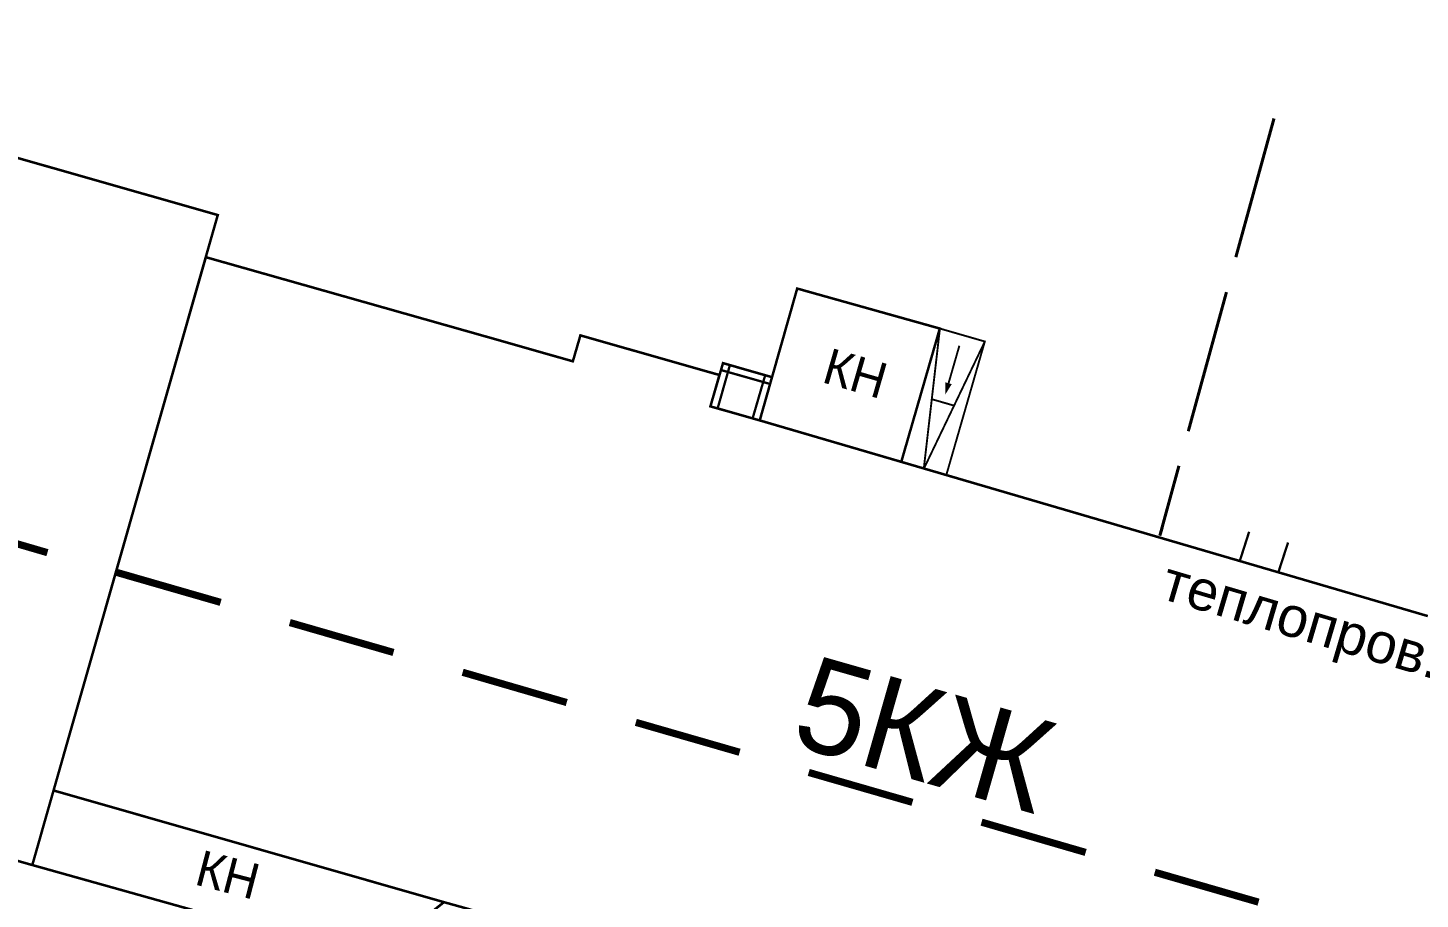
# Model space of a CAD drawing. Extents: x -2634 to -2115, y -2142 to -1393.
# Drawn here: x -2341.65 to -2302.99, y -1539.46 to -1515.27 of the extents above; entities that cross this region are included whole.
import ezdxf

# ---------------------------------------------------------------- set-up
doc = ezdxf.new("R2010")
doc.units = 0
doc.header["$MEASUREMENT"] = 0
for name, color, linetype in [('500_Объект-Баки__цист', 7, 'Continuous'), ('500_Строен-Дополнения', 7, 'Continuous'), ('500_Строен-Здания', 7, 'Continuous'), ('500_Трубоп-Водопровод', 7, 'Continuous'), ('500_Трубоп-Теплосети', 7, 'Continuous'), ('Красные_ли-Линии_регу', 7, 'Continuous')]:
    doc.layers.add(name, color=color, linetype=linetype)
doc.styles.add('TARIAL', font='Arial')

# ---------------------------------------------------------------- blocks, each defined once
blk = doc.blocks.new('block_113')
at = {"layer": '500_Строен-Дополнения', "color": 0, "const_width": 0.065}
for points in [[(0, 0), (0, 2.75), (4.75, 2.75), (4.75, 0)], [(1.75, 1.25), (2, 1.37), (1.75, 1.5)]]:
    blk.add_lwpolyline(points, close=True, dxfattribs=at)
for points in [[(0, 2.75), (4.75, 1.38)], [(2.4, 2.05), (2.4, 0.7)], [(0, 0), (4.75, 1.37)], [(0.38, 1.37), (2, 1.37)]]:
    blk.add_lwpolyline(points, dxfattribs=at)

msp = doc.modelspace()

# ---------------------------------------------------------------- linework, layer by layer
at = {"layer": '500_Объект-Баки__цист', "color": 214, "const_width": 0.065}
for points in [[(-2307.74, -1529.26), (-2307.99, -1530.04)], [(-2306.66, -1529.56), (-2306.92, -1530.36)]]:
    msp.add_lwpolyline(points, dxfattribs=at)
at = {"layer": '500_Строен-Дополнения', "color": 0, "const_width": 0.07}
msp.add_lwpolyline([(-2322.7, -1525.78), (-2321.33, -1526.17), (-2320.99, -1524.97), (-2322.35, -1524.58)], close=True, dxfattribs=at)
at = {"layer": '500_Строен-Дополнения', "color": 0, "const_width": 0.065}
for points in [[(-2322.16, -1524.64), (-2322.5, -1525.84)], [(-2321.04, -1525.16), (-2322.41, -1524.77)], [(-2321.53, -1526.12), (-2321.18, -1524.92)]]:
    msp.add_lwpolyline(points, dxfattribs=at)
at = {"layer": '500_Строен-Здания', "color": 0, "const_width": 0.07}
for points in [[(-2343.96, -1537.82), (-2341.53, -1538.51), (-2340.94, -1536.44), (-2336.38, -1520.47), (-2354.48, -1515.31)], [(-2302.78, -1531.6), (-2321.33, -1526.17), (-2322.7, -1525.78), (-2322.45, -1524.91), (-2326.31, -1523.81), (-2326.52, -1524.53), (-2328.73, -1523.9), (-2336.71, -1521.64), (-2340.94, -1536.44), (-2330.1, -1539.54), (-2329.56, -1539.69), (-2328.11, -1540.11), (-2327.61, -1540.25), (-2297.5, -1549.17)]]:
    msp.add_lwpolyline(points, dxfattribs=at)
for points in [[(-2316.33, -1523.62), (-2320.29, -1522.51), (-2321.33, -1526.17), (-2317.4, -1527.32)], [(-2330.1, -1539.54), (-2332.11, -1541.15), (-2341.53, -1538.51), (-2340.94, -1536.44)]]:
    msp.add_lwpolyline(points, close=True, dxfattribs=at)
at = {"layer": '500_Трубоп-Водопровод', "color": 94, "const_width": 0.085}
for points in [[(-2307.05, -1517.79), (-2308.11, -1521.64)], [(-2308.37, -1522.61), (-2309.43, -1526.47)], [(-2309.69, -1527.43), (-2310.22, -1529.37)], [(-2310.22, -1529.37), (-2310.15, -1529.13)]]:
    msp.add_lwpolyline(points, dxfattribs=at)
at = {"layer": 'Красные_ли-Линии_регу', "color": 0, "const_width": 0.2}
for points in [[(-2343.99, -1529), (-2341.11, -1529.84)], [(-2339.18, -1530.39), (-2336.3, -1531.22)], [(-2334.38, -1531.78), (-2331.5, -1532.61)], [(-2329.58, -1533.16), (-2326.69, -1534)], [(-2324.77, -1534.55), (-2321.89, -1535.38)], [(-2319.97, -1535.94), (-2317.09, -1536.77)], [(-2315.17, -1537.32), (-2312.28, -1538.16)], [(-2310.36, -1538.71), (-2307.48, -1539.54)]]:
    msp.add_lwpolyline(points, dxfattribs=at)

# ---------------------------------------------------------------- block references
at = {"layer": '500_Строен-Дополнения', "xscale": 0.810932, "yscale": -0.472016, "rotation": 253.908425}
msp.add_blockref('block_113', (-2315.08, -1523.98), dxfattribs=at)

# ---------------------------------------------------------------- texts
at = {"layer": '500_Строен-Здания', "color": 5}
for s, height, rotation, p in [('КН', 0.99, 343.91, (-2319.64, -1525.1)), ('5КЖ', 2.59, 344.07, (-2320.53, -1535.15)), ('КН', 0.99, 345.41, (-2337.06, -1539.04))]:
    msp.add_text(s, height=height, rotation=rotation, dxfattribs=at).set_placement(p)
at = {"layer": '500_Трубоп-Теплосети', "color": 174, "style": 'TARIAL'}
msp.add_text('теплопров.по стене', height=1.11, rotation=343.57, dxfattribs=at).set_placement((-2310.25, -1531.1))

doc.saveas('drawing.dxf')
